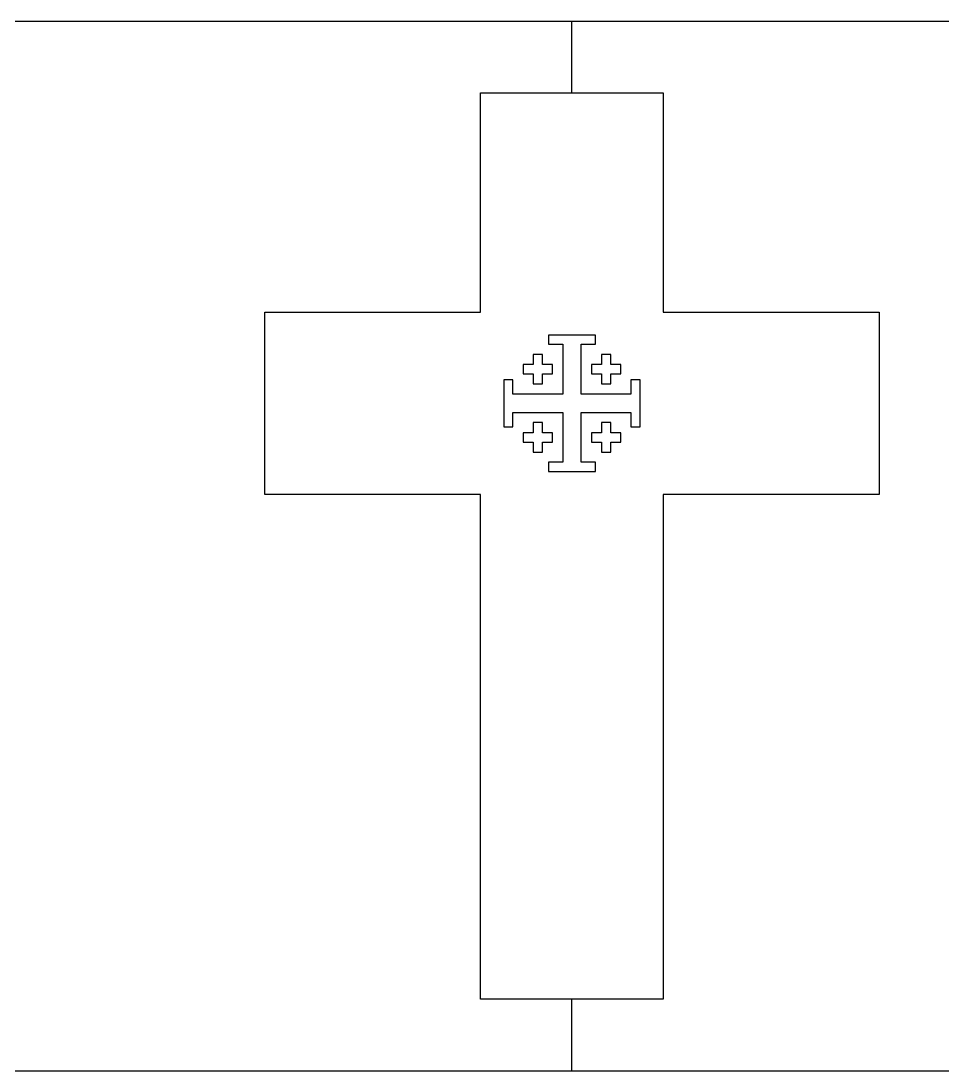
# Model space of a CAD drawing. Header units: inches. Extents: x -17.5 to 0, y -0.6 to 2.9.
# Drawn here: x -10.258 to -7.734, y 0 to 2.875 of the extents above; entities that cross this region are included whole.
import ezdxf

# ---------------------------------------------------------------- set-up
doc = ezdxf.new("R2010")
doc.units = ezdxf.units.IN
doc.header["$MEASUREMENT"] = 0

msp = doc.modelspace()

# ---------------------------------------------------------------- linework, layer by layer
at = {"color": 7, "linetype": 'Continuous', "lineweight": 25}
for p, q in [((-17.375, 2.875), (0, 2.875)), ((-8.75, 2.6781), (-8.75, 2.875)), ((-9, 2.6781), (-8.5, 2.6781)), ((-9, 2.0781), (-9, 2.6781)), ((-8.5, 2.6781), (-8.5, 2.0781)), ((-9.5906, 1.5781), (-9.5906, 2.0781)), ((-9.5906, 2.0781), (-9, 2.0781)), ((-8.5, 2.0781), (-7.9094, 2.0781)), ((-7.9094, 2.0781), (-7.9094, 1.5781)), ((-8.6854, 2.0147), (-8.8146, 2.0147)), ((-8.8146, 2.0147), (-8.8146, 1.9897)), ((-8.6854, 1.9897), (-8.6854, 2.0147)), ((-8.8146, 1.9897), (-8.7754, 1.9897)), ((-8.7754, 1.9897), (-8.7754, 1.8535)), ((-8.7246, 1.8535), (-8.7246, 1.9897)), ((-8.7246, 1.9897), (-8.6854, 1.9897)), ((-8.8309, 1.9621), (-8.856, 1.9621)), ((-8.856, 1.9621), (-8.856, 1.9341)), ((-8.8309, 1.9341), (-8.8309, 1.9621)), ((-8.644, 1.9621), (-8.6691, 1.9621)), ((-8.6691, 1.9621), (-8.6691, 1.9341)), ((-8.644, 1.9341), (-8.644, 1.9621)), ((-8.856, 1.9341), (-8.8839, 1.9341)), ((-8.8839, 1.9341), (-8.8839, 1.9091)), ((-8.803, 1.9341), (-8.8309, 1.9341)), ((-8.803, 1.9091), (-8.803, 1.9341)), ((-8.6691, 1.9341), (-8.697, 1.9341)), ((-8.697, 1.9341), (-8.697, 1.9091)), ((-8.6161, 1.9341), (-8.644, 1.9341)), ((-8.6161, 1.9091), (-8.6161, 1.9341)), ((-8.8839, 1.9091), (-8.856, 1.9091)), ((-8.856, 1.9091), (-8.856, 1.8811)), ((-8.8309, 1.8811), (-8.8309, 1.9091)), ((-8.8309, 1.9091), (-8.803, 1.9091)), ((-8.697, 1.9091), (-8.6691, 1.9091)), ((-8.6691, 1.9091), (-8.6691, 1.8811)), ((-8.644, 1.8811), (-8.644, 1.9091)), ((-8.644, 1.9091), (-8.6161, 1.9091)), ((-8.9115, 1.8928), (-8.9365, 1.8928)), ((-8.9365, 1.8928), (-8.9365, 1.7635)), ((-8.9115, 1.8535), (-8.9115, 1.8928)), ((-8.856, 1.8811), (-8.8309, 1.8811)), ((-8.6691, 1.8811), (-8.644, 1.8811)), ((-8.5635, 1.8928), (-8.5885, 1.8928)), ((-8.5885, 1.8928), (-8.5885, 1.8535)), ((-8.5635, 1.7635), (-8.5635, 1.8928)), ((-8.7754, 1.8535), (-8.9115, 1.8535)), ((-8.5885, 1.8535), (-8.7246, 1.8535)), ((-8.9115, 1.7635), (-8.9115, 1.8028)), ((-8.9115, 1.8028), (-8.7754, 1.8028)), ((-8.7754, 1.8028), (-8.7754, 1.6666)), ((-8.7246, 1.6666), (-8.7246, 1.8028)), ((-8.7246, 1.8028), (-8.5885, 1.8028)), ((-8.5885, 1.8028), (-8.5885, 1.7635)), ((-8.9365, 1.7635), (-8.9115, 1.7635)), ((-8.856, 1.7752), (-8.856, 1.7472)), ((-8.8309, 1.7752), (-8.856, 1.7752)), ((-8.8309, 1.7472), (-8.8309, 1.7752)), ((-8.644, 1.7752), (-8.6691, 1.7752)), ((-8.6691, 1.7752), (-8.6691, 1.7472)), ((-8.644, 1.7472), (-8.644, 1.7752)), ((-8.5885, 1.7635), (-8.5635, 1.7635)), ((-8.856, 1.7472), (-8.8839, 1.7472)), ((-8.8839, 1.7472), (-8.8839, 1.7222)), ((-8.803, 1.7472), (-8.8309, 1.7472)), ((-8.803, 1.7222), (-8.803, 1.7472)), ((-8.6691, 1.7472), (-8.697, 1.7472)), ((-8.697, 1.7472), (-8.697, 1.7222)), ((-8.6161, 1.7472), (-8.644, 1.7472)), ((-8.6161, 1.7222), (-8.6161, 1.7472)), ((-8.8839, 1.7222), (-8.856, 1.7222)), ((-8.856, 1.7222), (-8.856, 1.6942)), ((-8.8309, 1.6942), (-8.8309, 1.7222)), ((-8.8309, 1.7222), (-8.803, 1.7222)), ((-8.697, 1.7222), (-8.6691, 1.7222)), ((-8.6691, 1.7222), (-8.6691, 1.6942)), ((-8.644, 1.6942), (-8.644, 1.7222)), ((-8.644, 1.7222), (-8.6161, 1.7222)), ((-8.856, 1.6942), (-8.8309, 1.6942)), ((-8.6691, 1.6942), (-8.644, 1.6942)), ((-8.7754, 1.6666), (-8.8146, 1.6666)), ((-8.8146, 1.6666), (-8.8146, 1.6416)), ((-8.8146, 1.6416), (-8.6854, 1.6416)), ((-8.6854, 1.6666), (-8.7246, 1.6666)), ((-8.6854, 1.6416), (-8.6854, 1.6666)), ((-9, 1.5781), (-9.5906, 1.5781)), ((-9, 0.1969), (-9, 1.5781)), ((-8.5, 1.5781), (-8.5, 0.1969)), ((-7.9094, 1.5781), (-8.5, 1.5781)), ((-8.5, 0.1969), (-9, 0.1969)), ((-8.75, 0), (-8.75, 0.1969)), ((0, 0), (-17.375, 0))]:
    msp.add_line(p, q, dxfattribs=at)

doc.saveas('drawing.dxf')
